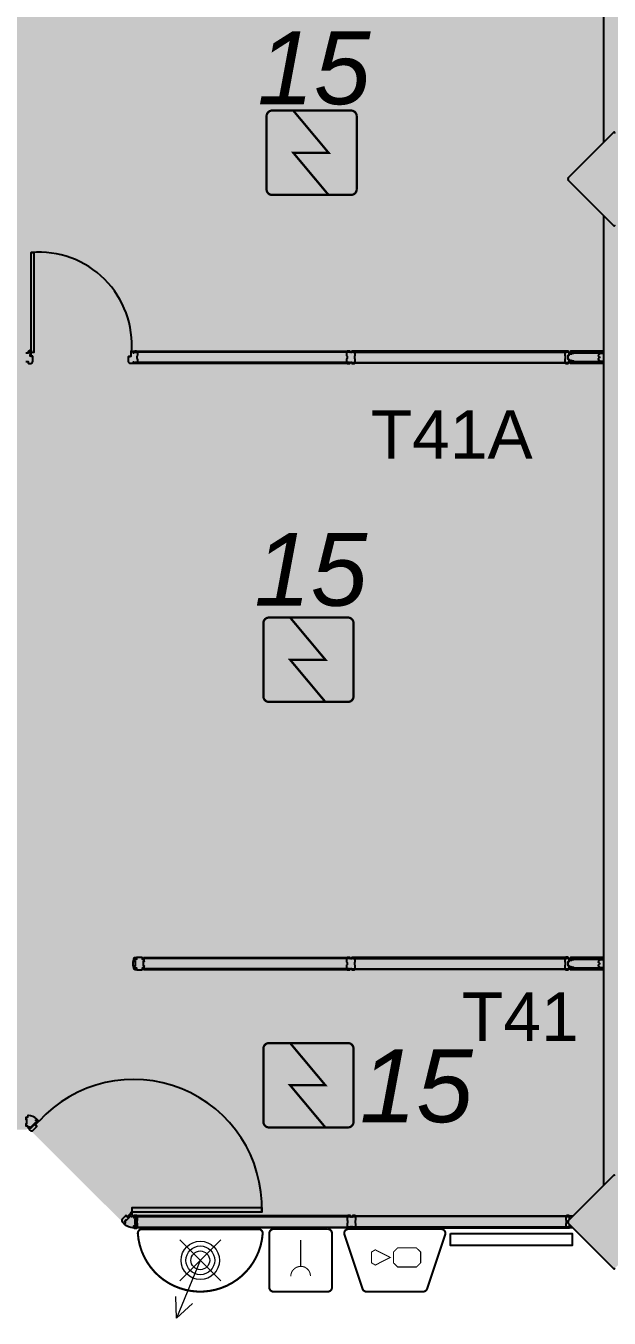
# Model space of a CAD drawing. Header units: metres. Extents: x -331 to 2982, y 362 to 2539.
# Drawn here: x 852.89 to 857.7, y 1326.02 to 1336.68 of the extents above; entities that cross this region are included whole.
import ezdxf

# ---------------------------------------------------------------- set-up
doc = ezdxf.new("R2010")
doc.units = ezdxf.units.M
doc.linetypes.add('XR_BL2_3 PAV$0$CONTINUOUS', pattern=[0])
doc.layers.get('0').update_dxf_attribs({"color": 251})
doc.layers.add('_salas', color=251, linetype='Continuous', plot=False)
for name, color, linetype in [('ALV', 251, 'Continuous'), ('CX', 251, 'Continuous'), ('DET. FUMAÇA', 1, 'Continuous'), ('Detector_antigo', 84, 'Continuous'), ('Div', 251, 'Continuous'), ('Est', 251, 'Continuous'), ('Texto_Salas', 251, 'Continuous'), ('vid', 251, 'Continuous')]:
    doc.layers.add(name, color=color, linetype=linetype)
doc.styles.add('X3G_ENTITY_1416BAE9', font='arial.ttf', dxfattribs={"height": 0.6})
doc.styles.add('X3G_ENTITY_142276F5', font='arial.ttf', dxfattribs={"height": 0.4})
doc.styles.add('X3G_ENTITY_142276F6', font='arial.ttf', dxfattribs={"height": 0.4})

# ---------------------------------------------------------------- blocks, each defined once
blk = doc.blocks.new('WEW')
at = {"color": 1, "lineweight": 0, "true_color": 0xe60000}
for p, q in [((1781.244, 994.005), (1781.439, 994.482)), ((1781.439, 994.482), (1781.308, 994.36)), ((1781.439, 994.482), (1781.447, 994.302)), ((1781.075, 994.175), (1781.413, 993.836)), ((1781.413, 994.175), (1781.075, 993.836))]:
    blk.add_line(p, q, dxfattribs=at)
at = {"color": 1, "true_color": 0xe60000, "const_width": 0.0172}
for points in [[(1779.259, 993.747), (1780.023, 993.747, 0.511918), (1780.056, 993.793), (1779.907, 994.24, 0.322823), (1779.874, 994.263), (1779.408, 994.263, 0.322823), (1779.375, 994.24), (1779.226, 993.793, 0.511918)], [(1780.193, 994.263), (1780.641, 994.263, -0.414214), (1780.675, 994.229), (1780.675, 993.782, -0.414214), (1780.641, 993.747), (1780.193, 993.747, -0.414214), (1780.159, 993.782), (1780.159, 994.229, -0.414214)], [(1780.764, 993.748), (1781.724, 993.748, 0.435311), (1781.759, 993.784, 0.930949), (1780.73, 993.784, 0.435311)]]:
    blk.add_lwpolyline(points, format="xyb", close=True, dxfattribs=at)
at = {"color": 1, "true_color": 0xe60000, "const_width": 0.0086}
for points in [[(1780.336, 994.135), (1780.338, 994.117), (1780.344, 994.099), (1780.351, 994.088), (1780.365, 994.073), (1780.373, 994.067), (1780.386, 994.06), (1780.397, 994.057), (1780.413, 994.055), (1780.421, 994.055), (1780.431, 994.056), (1780.45, 994.062), (1780.464, 994.07), (1780.477, 994.082), (1780.488, 994.096), (1780.494, 994.11), (1780.497, 994.122), (1780.498, 994.13), (1780.498, 994.136)], [(1780.417, 993.837), (1780.417, 994.055)]]:
    blk.add_lwpolyline(points, dxfattribs=at)
for points in [[(1779.463, 994.06), (1779.617, 994.06), (1779.652, 994.026), (1779.652, 993.936), (1779.617, 993.902), (1779.463, 993.902), (1779.428, 993.936), (1779.428, 994.026)], [(1779.832, 993.936), (1779.832, 994.026), (1779.802, 994.044), (1779.679, 993.981), (1779.802, 993.918)]]:
    blk.add_lwpolyline(points, close=True, dxfattribs=at)
at = {"color": 1, "lineweight": 0, "true_color": 0xe60000}
for radius in [0.158, 0.119, 0.0774]:
    blk.add_circle((1781.244, 994.005), radius, dxfattribs=at)
blk = doc.blocks.new('Detector de fumaça')
at = {"layer": 'DET. FUMAÇA', "linetype": 'Continuous', "lineweight": 15, "const_width": 0.0187}
blk.add_lwpolyline([(774.599, 539.816), (775.249, 539.816, -0.414214), (775.296, 539.769), (775.296, 539.167, -0.414214), (775.249, 539.12), (774.599, 539.12, -0.414214), (774.553, 539.167), (774.553, 539.769, -0.414214)], format="xyb", close=True, dxfattribs=at)
blk.add_lwpolyline([(774.773, 539.816), (775.064, 539.468), (774.773, 539.468), (775.064, 539.12)], dxfattribs=at)

msp = doc.modelspace()

# ---------------------------------------------------------------- hatches: boundary and pattern name
at = {"layer": '_salas', "transparency": 33554559}
h = msp.add_hatch(color=256, dxfattribs=at)
h.dxf.hatch_style = 1
h.paths.add_polyline_path([(870.379, 1337.729), (851.629, 1337.729), (851.629, 1339.284), (851.299, 1339.284), (851.299, 1337.729), (840.564, 1337.729), (840.564, 1339.284), (840.234, 1339.284), (840.234, 1337.729), (765.239, 1337.729), (765.239, 1326.38), (765.429, 1326.38), (765.429, 1326.577), (765.615, 1326.764), (769.35, 1326.765), (769.383, 1326.773), (769.434, 1326.814), (770.192, 1327.57), (770.205, 1327.583), (770.229, 1327.574), (771.624, 1327.574), (773.019, 1327.574), (773.043, 1327.583), (773.056, 1327.57), (773.814, 1326.814), (773.866, 1326.773), (773.898, 1326.765), (777.527, 1326.765), (777.867, 1326.425), (777.874, 1326.432), (778.221, 1326.765), (781.85, 1326.765), (781.882, 1326.773), (781.934, 1326.814), (782.692, 1327.57), (782.705, 1327.583), (782.729, 1327.574), (784.124, 1327.574), (785.519, 1327.574), (785.543, 1327.583), (785.556, 1327.57), (786.314, 1326.814), (786.365, 1326.773), (786.398, 1326.765), (790.027, 1326.765), (790.367, 1326.425), (790.374, 1326.432), (790.721, 1326.765), (794.35, 1326.765), (794.382, 1326.773), (794.434, 1326.814), (795.191, 1327.57), (795.205, 1327.583), (795.229, 1327.574), (796.624, 1327.574), (798.019, 1327.574), (798.043, 1327.583), (798.056, 1327.57), (798.814, 1326.814), (798.865, 1326.773), (798.898, 1326.765), (802.527, 1326.765), (802.867, 1326.425), (802.874, 1326.432), (803.221, 1326.765), (806.85, 1326.765), (806.882, 1326.773), (806.934, 1326.814), (807.691, 1327.57), (807.705, 1327.583), (807.729, 1327.574), (809.124, 1327.574), (810.519, 1327.574), (810.543, 1327.583), (810.556, 1327.57), (811.314, 1326.814), (811.365, 1326.773), (811.398, 1326.765), (815.027, 1326.765), (815.367, 1326.425), (815.374, 1326.432), (815.721, 1326.765), (819.35, 1326.765), (819.382, 1326.773), (819.434, 1326.814), (820.191, 1327.57), (820.204, 1327.583), (820.229, 1327.574), (821.624, 1327.574), (823.019, 1327.574), (823.043, 1327.583), (823.056, 1327.57), (823.814, 1326.814), (823.865, 1326.773), (823.898, 1326.765), (827.528, 1326.765), (827.867, 1326.425), (827.874, 1326.432), (828.221, 1326.765), (831.85, 1326.765), (831.883, 1326.773), (831.935, 1326.814), (832.692, 1327.57), (832.705, 1327.583), (832.729, 1327.574), (834.124, 1327.574), (835.519, 1327.574), (835.544, 1327.583), (835.557, 1327.57), (836.314, 1326.814), (836.366, 1326.773), (836.398, 1326.765), (840.042, 1326.765), (840.374, 1326.432), (840.756, 1326.814), (840.474, 1327.096), (840.474, 1328.054), (841.234, 1328.054), (841.234, 1329.894), (849.608, 1329.894), (849.608, 1326.814), (849.748, 1326.814), (849.748, 1327.574), (851.494, 1327.574), (852.889, 1327.574), (852.913, 1327.583), (852.926, 1327.57), (853.684, 1326.814), (853.736, 1326.773), (853.768, 1326.765), (857.397, 1326.765), (857.737, 1326.425), (857.744, 1326.432), (858.091, 1326.765), (861.72, 1326.765), (861.752, 1326.773), (861.804, 1326.814), (862.562, 1327.57), (862.575, 1327.583), (862.599, 1327.574), (863.994, 1327.574), (865.389, 1327.574), (865.413, 1327.583), (865.426, 1327.57), (866.184, 1326.814), (866.235, 1326.773), (866.268, 1326.765), (870.003, 1326.764), (870.189, 1326.577), (870.189, 1326.38), (870.379, 1326.38), (870.379, 1326.38)])

# ---------------------------------------------------------------- linework, layer by layer
at = {"layer": 'ALV', "color": 251}
for p, q in [((857.649, 1337.689), (857.649, 1335.715)), ((857.649, 1335.113), (857.649, 1327.115))]:
    msp.add_line(p, q, dxfattribs=at)
for points in [[(857.371, 1326.837), (857.371, 1326.864), (857.398, 1326.864)], [(857.398, 1326.764), (857.371, 1326.764), (857.371, 1326.792)]]:
    msp.add_lwpolyline(points, dxfattribs=at)
msp.add_lwpolyline([(856.389, 1326.719), (857.393, 1326.719), (857.393, 1326.619), (856.389, 1326.619)], close=True, dxfattribs=at)
at = {"layer": 'CX', "color": 251}
for points in [[(852.954, 1334.808), (852.954, 1333.983), (852.934, 1333.983), (852.934, 1334.808)], [(853.764, 1326.895), (853.764, 1326.933), (854.834, 1326.933), (854.834, 1326.895)]]:
    msp.add_lwpolyline(points, close=True, dxfattribs=at)
at = {"layer": 'CX', "color": 251, "linetype": 'Continuous'}
msp.add_lwpolyline([(852.889, 1333.909), (852.907, 1333.909), (852.907, 1333.899, 0.422579), (852.911, 1333.894), (852.93, 1333.894, 0.414214), (852.946, 1333.911), (852.946, 1333.951, 0.414214), (852.944, 1333.953), (852.937, 1333.953), (852.938, 1333.951), (852.932, 1333.951), (852.934, 1333.953), (852.926, 1333.953), (852.926, 1333.965), (852.925, 1333.965), (852.925, 1333.966), (852.928, 1333.966), (852.928, 1333.977), (852.929, 1333.978), (852.929, 1333.964), (852.931, 1333.964), (852.931, 1333.994), (852.933, 1333.994), (852.933, 1333.996, 3.099483), (852.926, 1333.995, -0.294496), (852.927, 1333.993), (852.927, 1333.981), (852.925, 1333.981), (852.925, 1333.981), (852.926, 1333.981), (852.926, 1333.992), (852.926, 1333.992, 0.414214), (852.924, 1333.994), (852.912, 1333.994, 0.414214), (852.907, 1333.989), (852.907, 1333.979), (852.889, 1333.979)], format="xyb", dxfattribs=at)
at = {"layer": 'CX', "color": 251}
for points in [[(853.777, 1333.9), (853.777, 1333.907), (853.776, 1333.907), (853.776, 1333.898, -0.422579), (853.771, 1333.893), (853.753, 1333.893, -0.414214), (853.736, 1333.909), (853.736, 1333.951, -0.414214), (853.738, 1333.953), (853.746, 1333.953), (853.744, 1333.951), (853.75, 1333.951), (853.749, 1333.953), (853.756, 1333.953), (853.756, 1333.993, -0.414214), (853.758, 1333.995), (853.771, 1333.995, -0.414214), (853.776, 1333.99), (853.776, 1333.979), (853.777, 1333.979), (853.777, 1333.989, -0.439162), (853.783, 1333.995), (853.801, 1333.995, -0.414214), (853.802, 1333.994), (853.802, 1333.994), (853.787, 1333.994), (853.787, 1333.987), (853.802, 1333.987, -0.322891), (853.808, 1333.981), (853.808, 1333.961, -0.13729), (853.807, 1333.958), (853.806, 1333.956, 0.13729), (853.805, 1333.953), (853.805, 1333.944), (853.805, 1333.935, 0.13729), (853.806, 1333.933), (853.807, 1333.93, -0.13729), (853.808, 1333.928), (853.808, 1333.907, -0.322891), (853.802, 1333.902), (853.787, 1333.902), (853.787, 1333.895), (853.802, 1333.895), (853.802, 1333.894, -0.414214), (853.801, 1333.893), (853.783, 1333.893, -0.439162)], [(855.57, 1333.986), (855.566, 1333.986, 0.414214), (855.563, 1333.983), (855.563, 1333.989, 0.439162), (855.557, 1333.995), (855.539, 1333.995, 0.414214), (855.538, 1333.994), (855.538, 1333.994), (855.553, 1333.994), (855.553, 1333.987), (855.538, 1333.987, 0.322891), (855.533, 1333.981), (855.533, 1333.961, 0.13729), (855.533, 1333.958), (855.535, 1333.956, -0.13729), (855.536, 1333.953), (855.536, 1333.944), (855.536, 1333.935, -0.13729), (855.535, 1333.933), (855.533, 1333.93, 0.13729), (855.533, 1333.928), (855.533, 1333.907, 0.322891), (855.538, 1333.902), (855.553, 1333.902), (855.553, 1333.895), (855.538, 1333.895), (855.538, 1333.894, 0.414214), (855.539, 1333.893), (855.557, 1333.893, 0.439162), (855.563, 1333.9), (855.563, 1333.905, 0.414214), (855.566, 1333.902), (855.57, 1333.902, 0.414214), (855.573, 1333.905), (855.573, 1333.9, 0.439162), (855.579, 1333.893), (855.597, 1333.893, 0.414214), (855.598, 1333.894), (855.598, 1333.895), (855.583, 1333.895), (855.583, 1333.902), (855.598, 1333.902, 0.322891), (855.604, 1333.907), (855.604, 1333.928, 0.13729), (855.603, 1333.93), (855.601, 1333.933, -0.13729), (855.601, 1333.935), (855.601, 1333.944), (855.601, 1333.953, -0.13729), (855.601, 1333.956), (855.603, 1333.958, 0.13729), (855.604, 1333.961), (855.604, 1333.981, 0.322891), (855.598, 1333.987), (855.583, 1333.987), (855.583, 1333.994), (855.598, 1333.994), (855.598, 1333.994, 0.414214), (855.597, 1333.995), (855.579, 1333.995, 0.439162), (855.573, 1333.989), (855.573, 1333.983, 0.414214)], [(857.61, 1333.956), (857.612, 1333.967, -0.194954), (857.613, 1333.968), (857.615, 1333.969, 0.387702), (857.615, 1333.972), (857.614, 1333.975), (857.614, 1333.975), (857.616, 1333.971), (857.617, 1333.971), (857.617, 1333.978), (857.605, 1333.978), (857.605, 1333.979), (857.649, 1333.979), (857.649, 1333.909), (857.605, 1333.909), (857.605, 1333.911), (857.617, 1333.911), (857.617, 1333.917), (857.616, 1333.918), (857.614, 1333.914), (857.614, 1333.914), (857.615, 1333.917, 0.387702), (857.615, 1333.92), (857.613, 1333.921, -0.194954), (857.612, 1333.922), (857.61, 1333.932, -0.268551), (857.611, 1333.937), (857.619, 1333.942), (857.619, 1333.946), (857.611, 1333.952, -0.268551)], [(853.79, 1328.893, -0.32019), (853.781, 1328.9, 0.002744), (853.778, 1328.911, -0.332744), (853.778, 1328.912, 0.702025), (853.777, 1328.916, -0.317833), (853.777, 1328.917, -0.05088), (853.774, 1328.944, -0.05088), (853.777, 1328.972, -0.317833), (853.777, 1328.973, 0.702025), (853.778, 1328.977, -0.332744), (853.778, 1328.978, 0.002744), (853.781, 1328.989, -0.32019), (853.79, 1328.995), (853.793, 1328.995, -0.414214), (853.798, 1328.99), (853.798, 1328.979), (853.785, 1328.979), (853.785, 1328.962, 0.414214), (853.785, 1328.962), (853.786, 1328.962), (853.786, 1328.963, -0.414214), (853.788, 1328.965), (853.79, 1328.965), (853.79, 1328.924), (853.788, 1328.924, -0.414214), (853.786, 1328.926), (853.786, 1328.927), (853.785, 1328.927, 0.414214), (853.785, 1328.926), (853.785, 1328.909), (853.798, 1328.909), (853.798, 1328.898, -0.414214), (853.793, 1328.893)], [(853.863, 1328.965), (853.863, 1328.962), (853.864, 1328.962, 0.414214), (853.865, 1328.962), (853.865, 1328.979), (853.85, 1328.979), (853.85, 1328.99, 0.414214), (853.845, 1328.995), (853.805, 1328.995, 0.414214), (853.8, 1328.99), (853.8, 1328.979), (853.785, 1328.979), (853.785, 1328.962, 0.414214), (853.785, 1328.962), (853.786, 1328.962), (853.786, 1328.963, -0.414214), (853.788, 1328.965), (853.79, 1328.965), (853.79, 1328.924), (853.788, 1328.924, -0.414214), (853.786, 1328.926), (853.786, 1328.927), (853.785, 1328.927, 0.414214), (853.785, 1328.926), (853.785, 1328.909), (853.8, 1328.909), (853.8, 1328.898, 0.414214), (853.805, 1328.893), (853.825, 1328.893), (853.845, 1328.893, 0.414214), (853.85, 1328.898), (853.85, 1328.909), (853.865, 1328.909), (853.865, 1328.926, 0.414214), (853.864, 1328.927), (853.863, 1328.927), (853.863, 1328.924), (853.86, 1328.924), (853.86, 1328.965)], [(855.57, 1328.986), (855.566, 1328.986, 0.414214), (855.563, 1328.983), (855.563, 1328.989, 0.439162), (855.557, 1328.995), (855.539, 1328.995, 0.414214), (855.538, 1328.994), (855.538, 1328.994), (855.553, 1328.994), (855.553, 1328.987), (855.538, 1328.987, 0.322891), (855.533, 1328.981), (855.533, 1328.961, 0.13729), (855.533, 1328.958), (855.535, 1328.956, -0.13729), (855.536, 1328.953), (855.536, 1328.944), (855.536, 1328.935, -0.13729), (855.535, 1328.933), (855.533, 1328.93, 0.13729), (855.533, 1328.928), (855.533, 1328.907, 0.322891), (855.538, 1328.902), (855.553, 1328.902), (855.553, 1328.895), (855.538, 1328.895), (855.538, 1328.894, 0.414214), (855.539, 1328.893), (855.557, 1328.893, 0.439162), (855.563, 1328.9), (855.563, 1328.905, 0.414214), (855.566, 1328.902), (855.57, 1328.902, 0.414214), (855.573, 1328.905), (855.573, 1328.9, 0.439162), (855.579, 1328.893), (855.597, 1328.893, 0.414214), (855.598, 1328.894), (855.598, 1328.895), (855.583, 1328.895), (855.583, 1328.902), (855.598, 1328.902, 0.322891), (855.604, 1328.907), (855.604, 1328.928, 0.13729), (855.603, 1328.93), (855.601, 1328.933, -0.13729), (855.601, 1328.935), (855.601, 1328.944), (855.601, 1328.953, -0.13729), (855.601, 1328.956), (855.603, 1328.958, 0.13729), (855.604, 1328.961), (855.604, 1328.981, 0.322891), (855.598, 1328.987), (855.583, 1328.987), (855.583, 1328.994), (855.598, 1328.994), (855.598, 1328.994, 0.414214), (855.597, 1328.995), (855.579, 1328.995, 0.439162), (855.573, 1328.989), (855.573, 1328.983, 0.414214)], [(857.61, 1328.956), (857.612, 1328.967, -0.194954), (857.613, 1328.968), (857.615, 1328.969, 0.387702), (857.615, 1328.972), (857.614, 1328.975), (857.614, 1328.975), (857.616, 1328.971), (857.617, 1328.971), (857.617, 1328.978), (857.605, 1328.978), (857.605, 1328.979), (857.649, 1328.979), (857.649, 1328.909), (857.605, 1328.909), (857.605, 1328.911), (857.617, 1328.911), (857.617, 1328.917), (857.616, 1328.918), (857.614, 1328.914), (857.614, 1328.914), (857.615, 1328.917, 0.387702), (857.615, 1328.92), (857.613, 1328.921, -0.194954), (857.612, 1328.922), (857.61, 1328.932, -0.268551), (857.611, 1328.937), (857.619, 1328.942), (857.619, 1328.946), (857.611, 1328.952, -0.268551)], [(852.889, 1327.659, 0.414214), (852.89, 1327.658), (852.891, 1327.658), (852.891, 1327.659, -0.414214), (852.893, 1327.661), (852.894, 1327.661), (852.894, 1327.641), (852.894, 1327.621), (852.893, 1327.621, -0.414214), (852.891, 1327.622), (852.891, 1327.623), (852.89, 1327.623, 0.414214), (852.889, 1327.623), (852.889, 1327.606), (852.904, 1327.606), (852.904, 1327.595, 0.668179), (852.913, 1327.591), (852.921, 1327.599), (852.931, 1327.589), (852.943, 1327.601, 0.414214), (852.943, 1327.601), (852.943, 1327.602), (852.942, 1327.601, -0.414214), (852.939, 1327.601), (852.938, 1327.603), (852.967, 1327.631), (852.968, 1327.63, -0.414214), (852.968, 1327.627), (852.967, 1327.627), (852.968, 1327.626, 0.414214), (852.969, 1327.626), (852.981, 1327.638), (852.97, 1327.649), (852.978, 1327.657, 0.441105), (852.978, 1327.664, 0.152372), (852.91, 1327.692, 0.441105), (852.904, 1327.687), (852.904, 1327.676), (852.889, 1327.676)], [(853.76, 1326.857), (853.767, 1326.864, 0.414214), (853.767, 1326.871), (853.758, 1326.88, 0.414214), (853.756, 1326.88), (853.748, 1326.872), (853.749, 1326.871), (853.748, 1326.871), (853.747, 1326.872), (853.747, 1326.872), (853.756, 1326.881, -0.294496), (853.758, 1326.882, 3.099483), (853.754, 1326.888), (853.752, 1326.886), (853.753, 1326.885), (853.732, 1326.864), (853.734, 1326.862), (853.744, 1326.872), (853.744, 1326.871), (853.735, 1326.863), (853.738, 1326.861), (853.737, 1326.86), (853.736, 1326.861), (853.728, 1326.853), (853.723, 1326.858), (853.722, 1326.855), (853.718, 1326.86), (853.721, 1326.86), (853.715, 1326.866, 0.414214), (853.712, 1326.866), (853.684, 1326.837, 0.414214), (853.684, 1326.814), (853.697, 1326.8, 0.422579), (853.704, 1326.801), (853.711, 1326.808), (853.701, 1326.818), (853.713, 1326.83, -0.414214), (853.713, 1326.83), (853.714, 1326.829), (853.713, 1326.829, 0.414214), (853.713, 1326.826), (853.715, 1326.825), (853.743, 1326.854), (853.742, 1326.855, 0.414214), (853.739, 1326.855), (853.739, 1326.854), (853.738, 1326.855, -0.414214), (853.738, 1326.855), (853.75, 1326.868)], [(853.792, 1326.78), (853.777, 1326.78), (853.777, 1326.769, -0.440902), (853.772, 1326.764, -0.152386), (853.704, 1326.792, -0.440902), (853.703, 1326.8), (853.711, 1326.807), (853.701, 1326.818), (853.713, 1326.83, -0.414214), (853.713, 1326.83), (853.714, 1326.829), (853.713, 1326.829, 0.414214), (853.713, 1326.826), (853.715, 1326.825), (853.743, 1326.854), (853.742, 1326.855, 0.414214), (853.739, 1326.855), (853.739, 1326.854), (853.738, 1326.855, -0.414214), (853.738, 1326.855), (853.75, 1326.868), (853.761, 1326.857), (853.768, 1326.865, -0.668179), (853.777, 1326.861), (853.777, 1326.85), (853.792, 1326.85), (853.792, 1326.833, -0.414214), (853.791, 1326.833), (853.79, 1326.833), (853.79, 1326.834, 0.414214), (853.789, 1326.835), (853.787, 1326.835), (853.787, 1326.815), (853.787, 1326.795), (853.789, 1326.795, 0.414214), (853.79, 1326.797), (853.79, 1326.798), (853.791, 1326.798, -0.414214), (853.792, 1326.797)], [(853.81, 1326.798, 0.13729), (853.809, 1326.801), (853.807, 1326.804, -0.13729), (853.806, 1326.806), (853.806, 1326.815), (853.806, 1326.824, -0.13729), (853.807, 1326.827), (853.809, 1326.829, 0.13729), (853.81, 1326.832), (853.81, 1326.852, 0.322891), (853.804, 1326.857), (853.789, 1326.857), (853.789, 1326.865), (853.804, 1326.865), (853.804, 1326.865, 0.414214), (853.803, 1326.866), (853.785, 1326.866, 0.439162), (853.779, 1326.86), (853.779, 1326.85), (853.792, 1326.85), (853.792, 1326.833, -0.414214), (853.791, 1326.833), (853.79, 1326.833), (853.79, 1326.834, 0.414214), (853.789, 1326.835), (853.787, 1326.835), (853.787, 1326.815), (853.787, 1326.795), (853.789, 1326.795, 0.414214), (853.79, 1326.797), (853.79, 1326.798), (853.791, 1326.798, -0.414214), (853.792, 1326.797), (853.792, 1326.78), (853.779, 1326.78), (853.779, 1326.77, 0.439162), (853.785, 1326.763), (853.803, 1326.763, 0.414214), (853.804, 1326.764), (853.804, 1326.764), (853.789, 1326.764), (853.789, 1326.772), (853.804, 1326.772, 0.322891), (853.81, 1326.777)], [(855.575, 1326.857), (855.571, 1326.857, 0.414214), (855.568, 1326.854), (855.568, 1326.859, 0.439162), (855.562, 1326.866), (855.544, 1326.866, 0.414214), (855.543, 1326.865), (855.543, 1326.864), (855.558, 1326.864), (855.558, 1326.857), (855.543, 1326.857, 0.322891), (855.538, 1326.852), (855.538, 1326.831, 0.13729), (855.538, 1326.829), (855.54, 1326.826, -0.13729), (855.541, 1326.823), (855.541, 1326.815), (855.541, 1326.806, -0.13729), (855.54, 1326.803), (855.538, 1326.8, 0.13729), (855.538, 1326.798), (855.538, 1326.778, 0.322891), (855.543, 1326.772), (855.558, 1326.772), (855.558, 1326.765), (855.543, 1326.765), (855.543, 1326.765, 0.414214), (855.544, 1326.764), (855.562, 1326.764, 0.439162), (855.568, 1326.77), (855.568, 1326.776, 0.414214), (855.571, 1326.773), (855.575, 1326.773, 0.414214), (855.578, 1326.776), (855.578, 1326.77, 0.439162), (855.584, 1326.764), (855.602, 1326.764, 0.414214), (855.603, 1326.765), (855.603, 1326.765), (855.588, 1326.765), (855.588, 1326.772), (855.603, 1326.772, 0.322891), (855.609, 1326.778), (855.609, 1326.798, 0.13729), (855.608, 1326.8), (855.606, 1326.803, -0.13729), (855.606, 1326.806), (855.606, 1326.815), (855.606, 1326.823, -0.13729), (855.606, 1326.826), (855.608, 1326.829, 0.13729), (855.609, 1326.831), (855.609, 1326.852, 0.322891), (855.603, 1326.857), (855.588, 1326.857), (855.588, 1326.864), (855.603, 1326.864), (855.603, 1326.865, 0.414214), (855.602, 1326.866), (855.584, 1326.866, 0.439162), (855.578, 1326.859), (855.578, 1326.854, 0.414214)], [(857.371, 1326.792), (857.355, 1326.807), (857.362, 1326.814), (857.355, 1326.821), (857.371, 1326.837), (857.371, 1326.859, 0.439162), (857.365, 1326.866), (857.347, 1326.866, 0.414214), (857.346, 1326.865), (857.346, 1326.864), (857.361, 1326.864), (857.361, 1326.857), (857.346, 1326.857, 0.322891), (857.34, 1326.852), (857.34, 1326.831, 0.13729), (857.341, 1326.829), (857.342, 1326.826, -0.13729), (857.343, 1326.823), (857.343, 1326.815), (857.343, 1326.806, -0.13729), (857.342, 1326.803), (857.341, 1326.8, 0.13729), (857.34, 1326.798), (857.34, 1326.778, 0.322891), (857.346, 1326.772), (857.361, 1326.772), (857.361, 1326.765), (857.346, 1326.765), (857.346, 1326.765, 0.414214), (857.347, 1326.764), (857.365, 1326.764, 0.439162), (857.371, 1326.77)]]:
    msp.add_lwpolyline(points, format="xyb", close=True, dxfattribs=at)
at = {"layer": 'CX', "color": 251, "linetype": 'XR_BL2_3 PAV$0$CONTINUOUS'}
for points in [[(857.339, 1333.893), (857.357, 1333.893, 0.420879), (857.363, 1333.9), (857.363, 1333.91), (857.383, 1333.91), (857.383, 1333.915), (857.388, 1333.915), (857.388, 1333.913, 0.414214), (857.391, 1333.91), (857.4, 1333.91), (857.406, 1333.91), (857.406, 1333.911), (857.4, 1333.911), (857.391, 1333.911, -0.414214), (857.389, 1333.913), (857.389, 1333.915, 0.414214), (857.388, 1333.916), (857.381, 1333.917, -0.212526), (857.379, 1333.918), (857.379, 1333.919), (857.378, 1333.918), (857.379, 1333.917, 0.204506), (857.38, 1333.916), (857.381, 1333.916), (857.381, 1333.911), (857.368, 1333.911), (857.368, 1333.927), (857.359, 1333.927), (857.359, 1333.947), (857.359, 1333.962), (857.368, 1333.962), (857.368, 1333.978), (857.381, 1333.978), (857.381, 1333.973), (857.38, 1333.973, 0.204506), (857.379, 1333.972), (857.378, 1333.971), (857.379, 1333.97), (857.379, 1333.971, -0.212526), (857.381, 1333.972), (857.388, 1333.973, 0.414214), (857.389, 1333.974), (857.389, 1333.976, -0.414214), (857.391, 1333.978), (857.395, 1333.978), (857.406, 1333.978), (857.406, 1333.979), (857.395, 1333.979), (857.391, 1333.979, 0.414214), (857.388, 1333.976), (857.388, 1333.974), (857.383, 1333.974), (857.383, 1333.98), (857.363, 1333.98), (857.363, 1333.989, 0.420879), (857.357, 1333.996), (857.339, 1333.996, 0.414214), (857.338, 1333.995), (857.338, 1333.994), (857.353, 1333.994), (857.353, 1333.987), (857.338, 1333.987, 0.322891), (857.332, 1333.982), (857.332, 1333.961, 0.13729), (857.333, 1333.959), (857.335, 1333.956, -0.13729), (857.335, 1333.954), (857.335, 1333.944), (857.335, 1333.935, -0.13729), (857.335, 1333.933), (857.333, 1333.93, 0.13729), (857.332, 1333.928), (857.332, 1333.907, 0.322891), (857.338, 1333.902), (857.353, 1333.902), (857.353, 1333.895), (857.338, 1333.895), (857.338, 1333.894, 0.414214)], [(857.339, 1328.893), (857.357, 1328.893, 0.420879), (857.363, 1328.9), (857.363, 1328.91), (857.383, 1328.91), (857.383, 1328.915), (857.388, 1328.915), (857.388, 1328.913, 0.414214), (857.391, 1328.91), (857.4, 1328.91), (857.406, 1328.91), (857.406, 1328.911), (857.4, 1328.911), (857.391, 1328.911, -0.414214), (857.389, 1328.913), (857.389, 1328.915, 0.414214), (857.388, 1328.916), (857.381, 1328.917, -0.212526), (857.379, 1328.918), (857.379, 1328.919), (857.378, 1328.918), (857.379, 1328.917, 0.204506), (857.38, 1328.916), (857.381, 1328.916), (857.381, 1328.911), (857.368, 1328.911), (857.368, 1328.927), (857.359, 1328.927), (857.359, 1328.947), (857.359, 1328.962), (857.368, 1328.962), (857.368, 1328.978), (857.381, 1328.978), (857.381, 1328.973), (857.38, 1328.973, 0.204506), (857.379, 1328.972), (857.378, 1328.971), (857.379, 1328.97), (857.379, 1328.971, -0.212526), (857.381, 1328.972), (857.388, 1328.973, 0.414214), (857.389, 1328.974), (857.389, 1328.976, -0.414214), (857.391, 1328.978), (857.395, 1328.978), (857.406, 1328.978), (857.406, 1328.979), (857.395, 1328.979), (857.391, 1328.979, 0.414214), (857.388, 1328.976), (857.388, 1328.974), (857.383, 1328.974), (857.383, 1328.98), (857.363, 1328.98), (857.363, 1328.989, 0.420879), (857.357, 1328.996), (857.339, 1328.996, 0.414214), (857.338, 1328.995), (857.338, 1328.994), (857.353, 1328.994), (857.353, 1328.987), (857.338, 1328.987, 0.322891), (857.332, 1328.982), (857.332, 1328.961, 0.13729), (857.333, 1328.959), (857.335, 1328.956, -0.13729), (857.335, 1328.954), (857.335, 1328.944), (857.335, 1328.935, -0.13729), (857.335, 1328.933), (857.333, 1328.93, 0.13729), (857.332, 1328.928), (857.332, 1328.907, 0.322891), (857.338, 1328.902), (857.353, 1328.902), (857.353, 1328.895), (857.338, 1328.895), (857.338, 1328.894, 0.414214)]]:
    msp.add_lwpolyline(points, format="xyb", close=True, dxfattribs=at)
msp.add_lwpolyline([(852.995, 1327.643, 0.414214), (852.995, 1327.646), (852.986, 1327.655, 0.414214), (852.979, 1327.655), (852.971, 1327.648), (852.974, 1327.645), (852.975, 1327.646), (852.973, 1327.648), (852.98, 1327.654, -0.414214), (852.985, 1327.654), (852.994, 1327.645, -0.414214), (852.994, 1327.645), (852.989, 1327.64), (852.987, 1327.642, 0.414214), (852.985, 1327.642), (852.931, 1327.587), (852.92, 1327.597), (852.914, 1327.59, 0.422579), (852.913, 1327.583), (852.926, 1327.57, 0.414214), (852.95, 1327.57), (852.979, 1327.6, 0.414214), (852.979, 1327.602), (852.974, 1327.608), (852.973, 1327.605), (852.969, 1327.609), (852.972, 1327.61), (852.966, 1327.615), (852.994, 1327.643)], format="xyb", dxfattribs=at)
at = {"layer": 'CX', "color": 251}
for centre, radius, start, end in [((852.998, 1334.047), 0.764, 355.1728, 94.8354), ((853.777, 1326.932), 1.057, 358.1408, 137.7333)]:
    msp.add_arc(centre, radius, start, end, dxfattribs=at)
at = {"layer": 'Div', "color": 251, "linetype": 'ByBlock'}
for points in [[(857.378, 1333.98), (857.643, 1333.98), (857.643, 1333.995), (857.378, 1333.995)], [(857.378, 1333.909), (857.643, 1333.909), (857.643, 1333.894), (857.378, 1333.894)], [(857.378, 1328.98), (857.643, 1328.98), (857.643, 1328.995), (857.378, 1328.995)], [(857.378, 1328.909), (857.643, 1328.909), (857.643, 1328.894), (857.378, 1328.894)]]:
    msp.add_lwpolyline(points, close=True, dxfattribs=at)
at = {"layer": 'Est', "color": 251}
for points in [[(857.744, 1335.032), (857.744, 1335.032), (857.737, 1335.025), (857.355, 1335.407), (857.362, 1335.414), (857.355, 1335.421), (857.737, 1335.803), (857.744, 1335.796), (857.744, 1335.796)], [(857.744, 1326.432), (857.737, 1326.425), (857.355, 1326.807), (857.362, 1326.814), (857.355, 1326.821), (857.737, 1327.203), (857.744, 1327.196)]]:
    msp.add_lwpolyline(points, dxfattribs=at)
at = {"layer": 'vid', "color": 251}
for points in [[(853.79, 1333.994), (855.553, 1333.994), (855.553, 1333.987), (853.79, 1333.987)], [(857.344, 1333.994), (855.583, 1333.994), (855.583, 1333.987), (857.344, 1333.987)], [(853.79, 1333.895), (855.553, 1333.895), (855.553, 1333.902), (853.79, 1333.902)], [(857.344, 1333.895), (855.583, 1333.895), (855.583, 1333.902), (857.344, 1333.902)], [(853.86, 1328.994), (855.553, 1328.994), (855.553, 1328.987), (853.86, 1328.987)], [(857.344, 1328.994), (855.583, 1328.994), (855.583, 1328.987), (857.344, 1328.987)], [(853.86, 1328.895), (855.553, 1328.895), (855.553, 1328.902), (853.86, 1328.902)], [(857.344, 1328.895), (855.583, 1328.895), (855.583, 1328.902), (857.344, 1328.902)]]:
    msp.add_lwpolyline(points, close=True, dxfattribs=at)
for points in [[(855.558, 1326.864), (853.789, 1326.864), (853.789, 1326.858), (855.558, 1326.858)], [(855.588, 1326.864), (857.361, 1326.864), (857.361, 1326.858), (855.588, 1326.858)], [(855.558, 1326.765), (853.789, 1326.765), (853.789, 1326.771), (855.558, 1326.771)], [(855.588, 1326.765), (857.361, 1326.765), (857.361, 1326.771), (855.588, 1326.771)]]:
    msp.add_lwpolyline(points, dxfattribs=at)

# ---------------------------------------------------------------- block references
at = {"lineweight": 0, "rotation": 180}
msp.add_blockref('WEW', (2635.571, 2320.502), dxfattribs=at)
at = {"layer": 'DET. FUMAÇA', "linetype": 'Continuous', "lineweight": 0}
for p in [(80.32, 796.163), (80.294, 791.982), (80.294, 788.473)]:
    msp.add_blockref('Detector de fumaça', p, dxfattribs=at)

# ---------------------------------------------------------------- texts
at = {"layer": 'Detector_antigo', "linetype": 'Continuous', "lineweight": 0, "char_height": 0.6, "attachment_point": 1, "style": 'X3G_ENTITY_1416BAE9'}
for insert in [(854.797, 1336.631), (854.771, 1332.495), (855.641, 1328.236)]:
    msp.add_mtext_dynamic_manual_height_columns('{\\fArial|b0|i1|c0|p34;15}', width=13.3188, gutter_width=2.5, heights=[0], dxfattribs=dict(at, insert=insert))
at = {"layer": 'Texto_Salas', "color": 251}
for s, style, p in [('T41A', 'X3G_ENTITY_142276F5', (855.731, 1333.108)), ('T41', 'X3G_ENTITY_142276F6', (856.483, 1328.306))]:
    msp.add_text(s, height=0.4, dxfattribs=dict(at, style=style)).set_placement(p)

doc.saveas('drawing.dxf')
